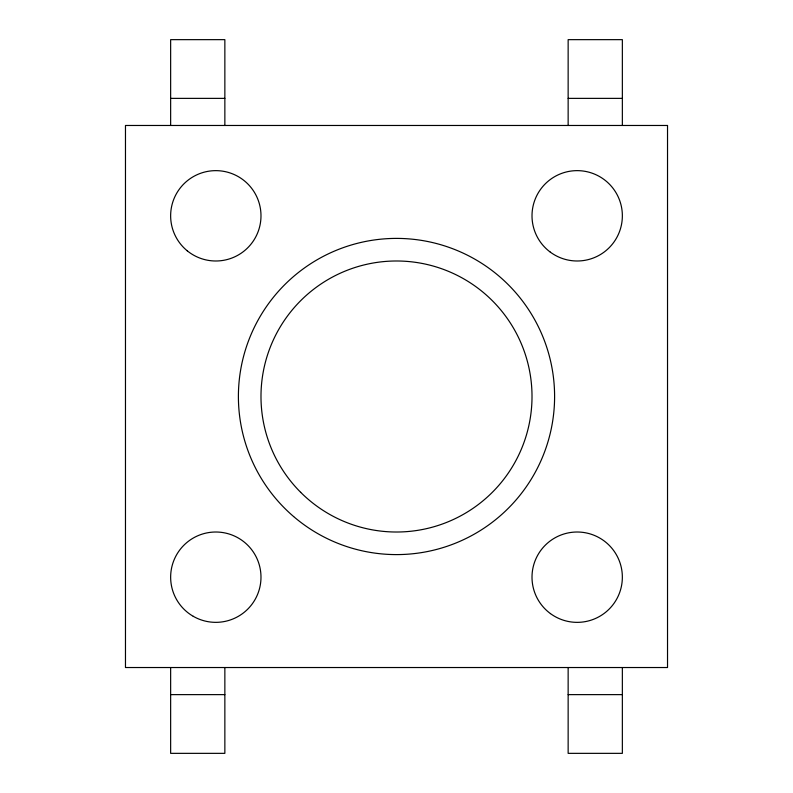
<?xml version="1.0" encoding="UTF-8"?>
<svg xmlns="http://www.w3.org/2000/svg" width="793" height="793" viewBox="0 0 793 793"><rect width="100%" height="100%" fill="white"/><g stroke="black" fill="none" stroke-linecap="round" stroke-linejoin="round"><path stroke-width="1.19" d="M170.644 98.372L224.855 98.372M568.145 98.372L622.356 98.372M170.644 694.628L224.855 694.628M568.145 694.628L622.356 694.628M622.356 125.472L622.356 39.65L568.145 39.65L568.145 125.472M622.356 667.528L622.356 753.35L568.145 753.35L568.145 667.528M224.855 125.472L224.855 39.65L170.644 39.65L170.644 125.472M224.855 667.528L224.855 753.35L170.644 753.35L170.644 667.528M667.528 125.472L125.472 125.472L125.472 667.528L667.528 667.528L667.528 125.472M293.618 516.54A158.094 158.094 0 0 0 551.898 425.583A158.094 158.094 0 0 0 343.984 247.376A158.094 158.094 0 0 0 293.618 516.54M300.676 492.324A135.514 135.514 0 0 0 527.395 431.57A135.514 135.514 0 0 0 361.43 265.605A135.514 135.514 0 0 0 300.676 492.324M193.234 616.3A45.171 45.171 0 0 0 260.986 577.185A45.171 45.171 0 0 0 193.234 538.06A45.171 45.171 0 0 0 193.234 616.3M550.441 613.594A45.171 45.171 0 0 0 622.079 582.141A45.171 45.171 0 0 0 559.025 535.82A45.171 45.171 0 0 0 550.441 613.594M550.322 252.134A45.171 45.171 0 0 0 622.069 220.92A45.171 45.171 0 0 0 559.164 174.391A45.171 45.171 0 0 0 550.322 252.134M187.277 250.836A45.171 45.171 0 0 0 260.411 223.021A45.171 45.171 0 0 0 199.757 173.598A45.171 45.171 0 0 0 187.277 250.836"/></g></svg>
